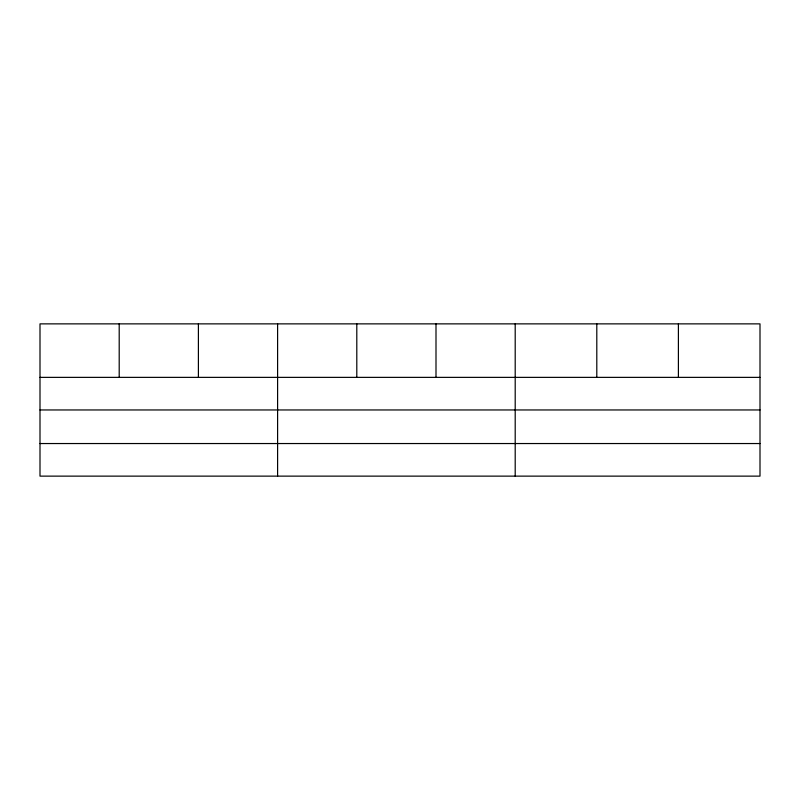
<?xml version="1.0" encoding="UTF-8"?>
<svg xmlns="http://www.w3.org/2000/svg" width="800" height="800" viewBox="0 0 800 800"><rect width="100%" height="100%" fill="white"/><g stroke="black" fill="none" stroke-linecap="round" stroke-linejoin="round"><path stroke-width="1.2" d="M760 409.96L760 323.87L40 323.87L40 476.13L760 476.13L760 409.96L40 409.96M40 377.37L760 377.37M40 443.54L760 443.54M678.4 323.87L678.4 377.37M596.8 323.87L596.8 377.37M515.2 323.87L515.2 476.13M436 323.87L436 377.37M356.8 323.87L356.8 377.37M277.6 323.87L277.6 476.13M198.4 323.87L198.4 377.37M119.2 323.87L119.2 377.37"/></g></svg>
